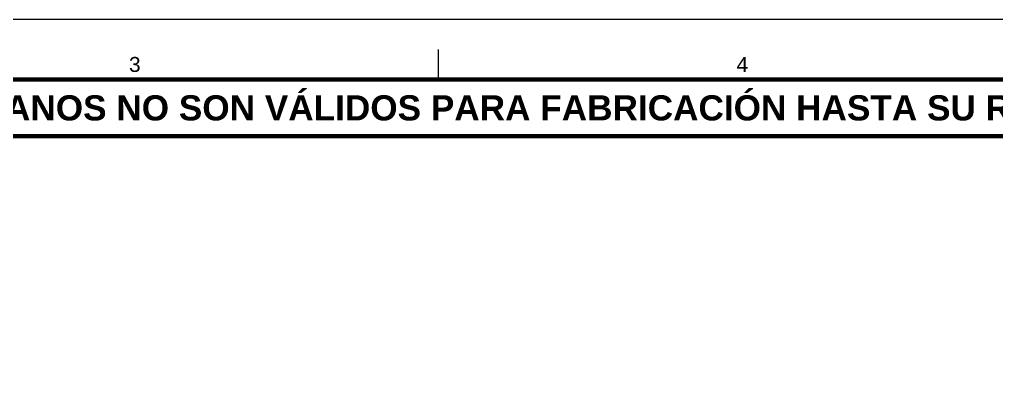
# Model space of a CAD drawing. Header units: millimetres. Extents: x 0 to 841, y 0 to 594.
# Drawn here: x 254.2 to 417.2, y 531.7 to 594 of the extents above; entities that cross this region are included whole.
import ezdxf
from ezdxf.enums import TextEntityAlignment as Align

# ---------------------------------------------------------------- set-up
doc = ezdxf.new("R2010")
doc.units = ezdxf.units.MM
for name, color, linetype, lineweight in [('FINA', 7, 'CONTINUOUS', 18), ('MARCO', 7, 'CONTINUOUS', 70), ('TXT', 7, 'CONTINUOUS', 25)]:
    doc.layers.add(name, color=color, linetype=linetype, lineweight=lineweight)
doc.styles.add('STD', font='LiberationSans-Regular.ttf')
doc.styles.add('STDB', font='LiberationSans-Bold.ttf')

msp = doc.modelspace()

# ---------------------------------------------------------------- linework, layer by layer
at = {"layer": 'FINA'}
msp.add_line((324.12, 584), (324.12, 589), dxfattribs=at)
msp.add_lwpolyline([(0, 0), (841, 0), (841, 594), (0, 594)], close=True, dxfattribs=at)
at = {"layer": 'MARCO'}
for points in [[(20, 10), (831, 10), (831, 584), (20, 584)], [(20, 574.5), (831, 574.5), (831, 584), (20, 584)]]:
    msp.add_lwpolyline(points, close=True, dxfattribs=at)

# ---------------------------------------------------------------- texts
at = {"layer": 'TXT'}
for s, height, style, p in [('3', 2.5, 'STD', (273.44, 586.5)), ('4', 2.5, 'STD', (374.81, 586.5)), ('ESTOS PLANOS NO SON VÁLIDOS PARA FABRICACIÓN HASTA SU REVISIÓN Y APROBACIÓN POR UN INGENIERO CALCULISTA HABILITADO.', 4.2, 'STDB', (425.5, 579.25))]:
    msp.add_text(s, height=height, dxfattribs=dict(at, style=style)).set_placement(p, align=Align.MIDDLE_CENTER)

doc.saveas('drawing.dxf')
